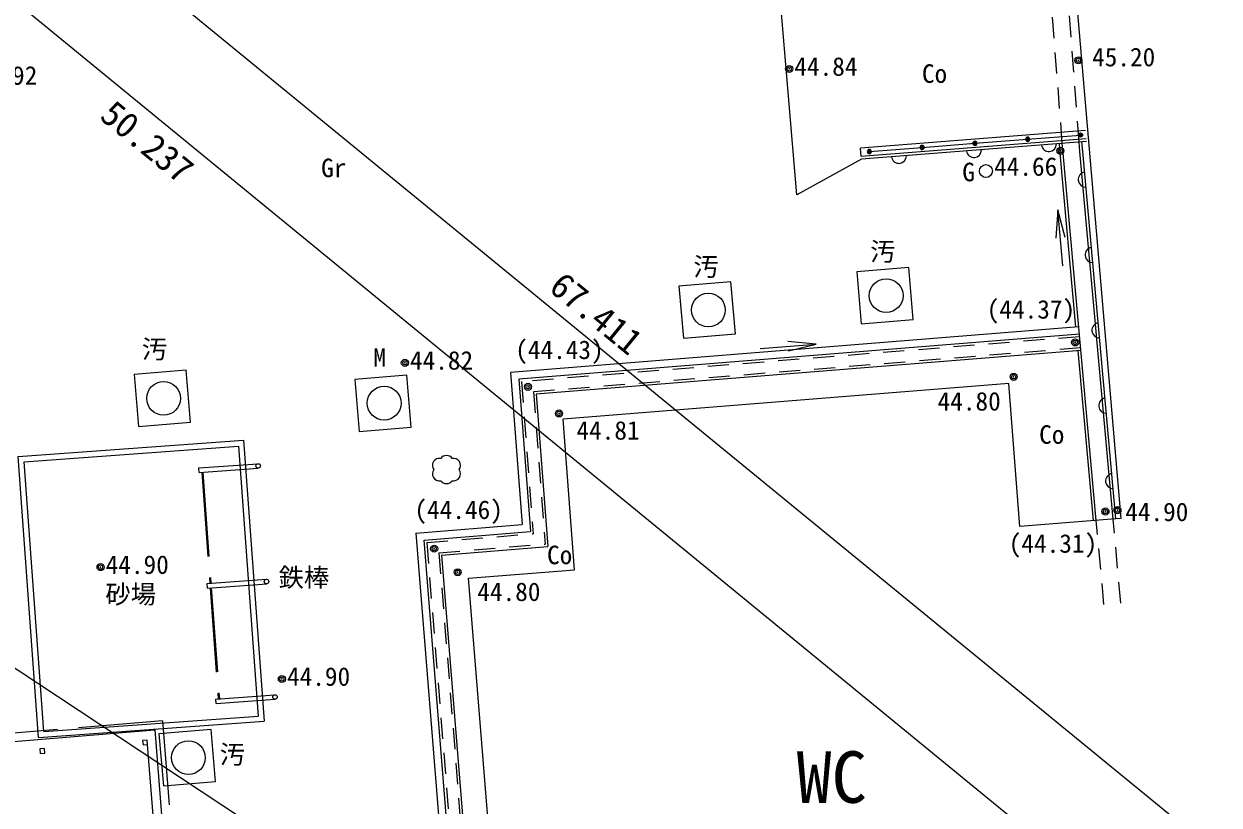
# Model space of a CAD drawing. Units: millimetres, scale not verified. Extents: x -29071210 to -28860960, y -117775216 to -117329466.
# Drawn here: x -28986749 to -28965522, y -117482891 to -117469008 of the extents above; entities that cross this region are included whole.
import ezdxf
from ezdxf.enums import TextEntityAlignment as Align

# ---------------------------------------------------------------- set-up
doc = ezdxf.new("R2010")
doc.units = ezdxf.units.MM
doc.header["$LTSCALE"] = 250
doc.header["$PDMODE"] = 32
doc.header["$PDSIZE"] = 125
doc.linetypes.add('DASHED', pattern=[7.5, 6, -1.5])
doc.linetypes.add('USER4', pattern=[2.5, 1.5, -1])
for name, color, linetype, lineweight in [('S-SUV', 7, 'Continuous', 13), ('S-SUV-HTXT', 7, 'Continuous', 13), ('S-SUV-ROW', 7, 'Continuous', 15), ('S-SUV-SRVR', 3, 'Continuous', 13), ('S-SUV-STR', 1, 'Continuous', 25)]:
    doc.layers.add(name, color=color, linetype=linetype, lineweight=lineweight)
doc.styles.add('ＭＳ ゴシック', font='')
doc.styles.get('ＭＳ ゴシック').set_extended_font_data('MS Gothic')

# ---------------------------------------------------------------- blocks, each defined once
blk = doc.blocks.new('ﾌﾟﾛｯﾄﾏｰｸ-03_1')
at = {"color": 3, "linetype": 'Continuous', "lineweight": 25}
blk.add_circle((0, 0), 0.5, dxfattribs=at)
at = {"color": 3}
blk.add_point((0, 0), dxfattribs=at)
blk = doc.blocks.new('植樹')
at = {"color": 7, "linetype": 'Continuous', "lineweight": 13}
for centre, radius, start, end in [((0, 0.5), 0.499, 35.63102, 144.36898), ((-0.5, 0.3), 0.5, 79.16209, 216.8699), ((-0.5, -0.3), 0.5, 143.1301, 280.83791), ((0.5, 0.3), 0.5, 323.1301, 100.83791), ((0, -0.5), 0.499, 215.63102, 324.36898), ((0.5, -0.3), 0.5, 259.16209, 36.8699)]:
    blk.add_arc(centre, radius, start, end, dxfattribs=at)
blk = doc.blocks.new('open_arrow')
at = {"color": 0, "linetype": 'Continuous', "lineweight": -2}
blk.add_lwpolyline([(7.5, 1.25), (0, 0), (7.5, -1.25)], dxfattribs=at)

msp = doc.modelspace()

# ---------------------------------------------------------------- linework, layer by layer
at = {"layer": 'S-SUV'}
for p, q in [((-28973021.1, -117472045), (-28973332, -117468360)), ((-28967893.1, -117470901.4), (-28971888.7, -117471214.6)), ((-28967881.5, -117471050.9), (-28971877, -117471364.2)), ((-28967877.6, -117471100.8), (-28971873.1, -117471414)), ((-28970796.2, -117471204.2), (-28969859.2, -117471130.7)), ((-28969859.2, -117471130.7), (-28968922.1, -117471057.3)), ((-28968922.1, -117471057.3), (-28967985, -117470983.8)), ((-28971877, -117471364.2), (-28971888.7, -117471214.6)), ((-28971733.3, -117471277.7), (-28970796.2, -117471204.2)), ((-28971873.1, -117471414), (-28973021.1, -117472045)), ((-28968297.1, -117473307.6), (-28968383.5, -117472311.4)), ((-28968013.4, -117474391.8), (-28978104.2, -117475204)), ((-28968001.5, -117474522.9), (-28977959.6, -117475324.3)), ((-28973675.1, -117474777.1), (-28972678.2, -117474697.9)), ((-28967975.4, -117474811.7), (-28977648.4, -117475590.2)), ((-28967751.8, -117477835), (-28968025.2, -117474815.7)), ((-28978104.2, -117475204), (-28977897.8, -117477904)), ((-28977959.6, -117475324.3), (-28977753, -117478027.6)), ((-28977648.4, -117475590.2), (-28977441.9, -117478293)), ((-28986852.5, -117476698.5), (-28982846.1, -117476406.8)), ((-28982846.1, -117476406.8), (-28982482.6, -117481400.8)), ((-28986745.5, -117476790.9), (-28982938.6, -117476513.8)), ((-28982938.6, -117476513.8), (-28982589.6, -117481308.3)), ((-28986489, -117481692.4), (-28986852.5, -117476698.5)), ((-28986396.5, -117481585.4), (-28986745.5, -117476790.9)), ((-28979787, -117478059), (-28977897.8, -117477904)), ((-28979787, -117478059), (-28979044, -117487319)), ((-28979641.7, -117478182.5), (-28977753, -117478027.6)), ((-28978863.1, -117487885.7), (-28979641.7, -117478182.5)), ((-28979329.4, -117478447.9), (-28977441.9, -117478293)), ((-28979329.4, -117478447.9), (-28978597.6, -117487568.9)), ((-28986396.5, -117481585.4), (-28982589.6, -117481308.3)), ((-28993866, -117482329), (-28984424, -117481555)), ((-28986489, -117481692.4), (-28982482.6, -117481400.8)), ((-28984424, -117481555), (-28983620.2, -117491734.5)), ((-28984560.1, -117481736.7), (-28984639.9, -117481743.1)), ((-28984639.9, -117481743.1), (-28984633.5, -117481822.9)), ((-28984553.7, -117481816.5), (-28984560.1, -117481736.7)), ((-28984558.6, -117481754.8), (-28984558.6, -117481754.8)), ((-28986386.1, -117481886.5), (-28986465.9, -117481892.9)), ((-28986465.9, -117481892.9), (-28986459.5, -117481972.7)), ((-28986459.5, -117481972.7), (-28986379.8, -117481966.3)), ((-28986379.8, -117481966.3), (-28986386.1, -117481886.5)), ((-28984633.5, -117481822.9), (-28984553.7, -117481816.5)), ((-28984395.1, -117483826.1), (-28984553.8, -117481816.5))]:
    msp.add_line(p, q, dxfattribs=at)
at = {"layer": 'S-SUV', "linetype": 'USER4'}
for p, q in [((-28968306, -117471134.3), (-28968519.2, -117468362.2)), ((-28968007, -117471110.9), (-28968220.8, -117468330.5)), ((-28967997.5, -117474567.7), (-28977911.3, -117475365.6)), ((-28967979.4, -117474766.9), (-28977696.7, -117475548.9)), ((-28977911.3, -117475365.6), (-28977704.7, -117478068.7)), ((-28977696.7, -117475548.9), (-28977490.2, -117478251.8)), ((-28967566.7, -117479324.9), (-28967702, -117477831)), ((-28967267.7, -117479300.8), (-28967403, -117477807)), ((-28979593.2, -117478223.7), (-28977704.7, -117478068.7)), ((-28979593.2, -117478223.7), (-28978822.1, -117487834.2)), ((-28979377.9, -117478406.7), (-28977490.2, -117478251.8)), ((-28979377.9, -117478406.7), (-28978638.8, -117487617.6))]:
    msp.add_line(p, q, dxfattribs=at)
at = {"layer": 'S-SUV', "linetype": 'DASHED'}
for p, q in [((-28983641.4, -117476900.2), (-28982591.5, -117476823.8)), ((-28983635.6, -117476980), (-28983641.4, -117476900.2)), ((-28983635.6, -117476980), (-28982585.7, -117476903.6)), ((-28983590.7, -117476976.7), (-28983447, -117478950.2)), ((-28983570.7, -117476975.3), (-28983427.1, -117478948.7)), ((-28983491.9, -117478953.4), (-28982442, -117478877)), ((-28983486.1, -117479033.2), (-28983491.9, -117478953.4)), ((-28983486.1, -117479033.2), (-28982436.2, -117478956.8)), ((-28983441.2, -117479030), (-28983297.5, -117481003.4)), ((-28983421.3, -117479028.5), (-28983277.6, -117481001.9)), ((-28983342.5, -117481006.7), (-28982292.5, -117480930.2)), ((-28983336.6, -117481086.5), (-28983342.5, -117481006.7)), ((-28983336.6, -117481086.5), (-28982286.7, -117481010)), ((-28984286.3, -117481393.2), (-28983490.3, -117491474.3))]:
    msp.add_line(p, q, dxfattribs=at)
at = {"layer": 'S-SUV'}
for points in [[(-28968063.2, -117474395.9), (-28968342.8, -117471308.2), (-28968355.9, -117471138.3)], [(-28967702, -117477831), (-28968293, -117471304), (-28968306, -117471134.3)], [(-28967403, -117477807), (-28967994, -117471279), (-28968007, -117471110.9)], [(-28967353.1, -117477802.9), (-28967944.2, -117471274.8), (-28967957.1, -117471107)]]:
    msp.add_lwpolyline(points, dxfattribs=at)
for points in [[(-28971033, -117473339), (-28971957, -117473417), (-28971879, -117474341), (-28970955, -117474263)], [(-28974191, -117473594), (-28975115, -117473672), (-28975037, -117474596), (-28974113, -117474518)], [(-28983867.1, -117475163.6), (-28984791.1, -117475241.6), (-28984713.1, -117476165.6), (-28983789.1, -117476087.6)], [(-28979949, -117475250), (-28980873, -117475328), (-28980795, -117476252), (-28979871, -117476174)], [(-28983426, -117481549), (-28984350, -117481627), (-28984272, -117482551), (-28983348, -117482473)]]:
    msp.add_lwpolyline(points, close=True, dxfattribs=at)
at = {"layer": 'S-SUV', "linetype": 'DASHED'}
msp.add_lwpolyline([(-28984285.3, -117481393.1), (-28994176.8, -117482204), (-28990849.2, -117524180), (-28980973.7, -117523372.3), (-28980973.7, -117523372.3), (-28983124.8, -117496095.4)], dxfattribs=at)
at = {"layer": 'S-SUV'}
for centre, radius in [((-28967985, -117470983.8), 37.5), ((-28967985, -117470983.8), 25), ((-28967985, -117470983.8), 12.5), ((-28969663, -117471624), 115), ((-28971434, -117473838), 300), ((-28974592, -117474093), 300), ((-28984268.1, -117475662.6), 300), ((-28980350, -117475749), 300), ((-28982588.6, -117476863.7), 40), ((-28982439.1, -117478916.9), 40), ((-28982289.6, -117480970.1), 40), ((-28983827, -117482048), 300)]:
    msp.add_circle(centre, radius, dxfattribs=at)
for centre, radius, start, end in [((-28969859.2, -117471130.7), 37.5, 0, 180), ((-28969859.2, -117471130.7), 37.5, 180, 0), ((-28969859.2, -117471130.7), 25, 0, 180), ((-28969859.2, -117471130.7), 25, 180, 0), ((-28969859.2, -117471130.7), 12.5, 0, 180), ((-28969859.2, -117471130.7), 12.5, 180, 0), ((-28968922.1, -117471057.3), 37.5, 0, 180), ((-28968922.1, -117471057.3), 37.5, 180, 0), ((-28968922.1, -117471057.3), 25, 0, 180), ((-28968922.1, -117471057.3), 25, 180, 0), ((-28968922.1, -117471057.3), 12.5, 0, 180), ((-28968922.1, -117471057.3), 12.5, 180, 0), ((-28968544.2, -117471144.1), 133.9, 188.28706, 0.67875), ((-28971733.3, -117471277.7), 37.5, 0, 180), ((-28971733.3, -117471277.7), 37.5, 180, 0), ((-28971733.3, -117471277.7), 25, 0, 180), ((-28971733.3, -117471277.7), 25, 180, 0), ((-28971733.3, -117471277.7), 12.5, 0, 180), ((-28971733.3, -117471277.7), 12.5, 180, 0), ((-28971207.8, -117471352.9), 133.9, 188.28706, 0.67875), ((-28970796.2, -117471204.2), 37.5, 0, 180), ((-28970796.2, -117471204.2), 37.5, 180, 0), ((-28970796.2, -117471204.2), 25, 0, 180), ((-28970796.2, -117471204.2), 25, 180, 0), ((-28970796.2, -117471204.2), 12.5, 0, 180), ((-28970796.2, -117471204.2), 12.5, 180, 0), ((-28969876, -117471248.5), 133.9, 188.28706, 0.67875), ((-28967889, -117471775.9), 134.8, 99.35128, 270.9963), ((-28967767.7, -117473115), 134.8, 99.35128, 270.9963), ((-28967646.5, -117474454.2), 134.8, 99.35128, 270.9963), ((-28967525.2, -117475793.3), 134.8, 99.35128, 270.9963), ((-28967404, -117477132.5), 134.8, 99.35128, 270.9963)]:
    msp.add_arc(centre, radius, start, end, dxfattribs=at)
at = {"layer": 'S-SUV-ROW'}
for p, q in [((-29002810, -117453218.1), (-28950905.6, -117495762.2)), ((-28964968.8, -117486589.9), (-29003589.7, -117454933.6)), ((-28969743, -117491807.8), (-29006810.5, -117467307.4))]:
    msp.add_line(p, q, dxfattribs=at)
at = {"layer": 'S-SUV-STR'}
msp.add_line((-28968220.4, -117466644.7), (-28967269.5, -117477796.2), dxfattribs=at)
at = {"layer": 'S-SUV-STR', "linetype": 'DASHED'}
msp.add_line((-28967269.5, -117477796.2), (-28967357, -117477803.3), dxfattribs=at)
at = {"layer": 'S-SUV-STR'}
for points in [[(-28967357, -117477803.3), (-28969059.2, -117477940.2), (-28969258.1, -117475398), (-28977173, -117476035)], [(-28966577.5, -117486300), (-28968393.6, -117486447.8), (-28968393.6, -117486447.8), (-28968197, -117488961), (-28976089, -117489590), (-28976304.4, -117486915.6), (-28978191, -117487066), (-28978852, -117478858), (-28976969, -117478709), (-28977173, -117476035)]]:
    msp.add_lwpolyline(points, dxfattribs=at)

# ---------------------------------------------------------------- block references
at = {"layer": 'S-SUV', "xscale": 66.7, "yscale": 66.7}
for p, rotation in [((-28968383.5, -117472311.4), 275), ((-28972678.2, -117474697.9), 184.5)]:
    msp.add_blockref('open_arrow', p, dxfattribs=dict(at, rotation=rotation))
at = {"layer": 'S-SUV', "xscale": 250, "yscale": 250}
msp.add_blockref('植樹', (-28979244, -117476929), dxfattribs=at)
at = {"layer": 'S-SUV-SRVR', "xscale": 75, "yscale": 75}
for p in [(-28968020.2, -117469656.3), (-28973157.2, -117469809.2), (-28968340.7, -117471264.4), (-28968077.8, -117474669.8), (-28979983.2, -117475031.7), (-28977795.5, -117475458.1), (-28969170.3, -117475281), (-28977244.9, -117475930.8), (-28967539.8, -117477673.8), (-28967327.4, -117477650.8), (-28979462.6, -117478334.2), (-28985387.9, -117478661.8), (-28979045.2, -117478753.7), (-28982167.1, -117480650)]:
    msp.add_blockref('ﾌﾟﾛｯﾄﾏｰｸ-03_1', p, dxfattribs=at)

# ---------------------------------------------------------------- texts
at = {"layer": 'S-SUV-HTXT', "style": 'ＭＳ ゴシック'}
for s, p in [('Co', (-28970799.2, -117470155.8)), ('M', (-28980542.3, -117475201.3)), ('Co', (-28968717.7, -117476569.9)), ('Co', (-28977457.6, -117478709.7)), ('鉄棒', (-28982226.8, -117479109.6)), ('砂場', (-28985302.6, -117479407.8))]:
    msp.add_text(s, height=329.9, dxfattribs=at).set_placement(p, align=Align.BOTTOM_LEFT)
for s, p in [('50.237', (-28984556.6, -117471100.1)), ('67.411', (-28976580.4, -117474151.8))]:
    msp.add_text(s, height=458.2, rotation=320.66, dxfattribs=at).set_placement(p, align=Align.MIDDLE_CENTER)
for s, height, p in [('Gr', 329.9, (-28981246, -117471567.4)), ('G', 329.9, (-28969970.4, -117471640.2)), ('汚', 329.9, (-28971494.6, -117473053.4)), ('汚', 329.9, (-28974633.9, -117473322.1)), ('汚', 329.9, (-28983046, -117481990.3)), ('WC', 916.4, (-28972402.4, -117482393.3))]:
    msp.add_text(s, height=height, dxfattribs=at).set_placement(p, align=Align.MIDDLE_CENTER)
msp.add_text('汚', height=329.9, dxfattribs=at).set_placement((-28984428.8, -117475052.2), align=Align.BOTTOM_CENTER)
at = {"layer": 'S-SUV-SRVR', "style": 'ＭＳ ゴシック'}
for s, p in [('45.20', (-28967777.6, -117469861.6)), ('44.84', (-28973066.3, -117470029.4)), ('44.92', (-28987633.1, -117470188.2)), ('44.66', (-28969518.1, -117471806.5)), ('44.82', (-28979892.4, -117475251.9)), ('44.80', (-28970521.2, -117475978.6)), ('44.81', (-28976935.7, -117476495.9)), ('44.90', (-28967189.3, -117477944.2)), ('44.90', (-28985297, -117478882)), ('44.80', (-28978696.7, -117479363.5)), ('44.90', (-28982076.3, -117480870.2))]:
    msp.add_text(s, height=329.9, dxfattribs=at).set_placement(p, align=Align.BOTTOM_LEFT)
for s, p in [('(44.37)', (-28968863.6, -117474344.6)), ('(44.43)', (-28977237.4, -117475063.2)), ('(44.46)', (-28979027.7, -117477906.1)), ('(44.31)', (-28968472.2, -117478505.5))]:
    msp.add_text(s, height=329.9, dxfattribs=at).set_placement(p, align=Align.BOTTOM_CENTER)

doc.saveas('drawing.dxf')
